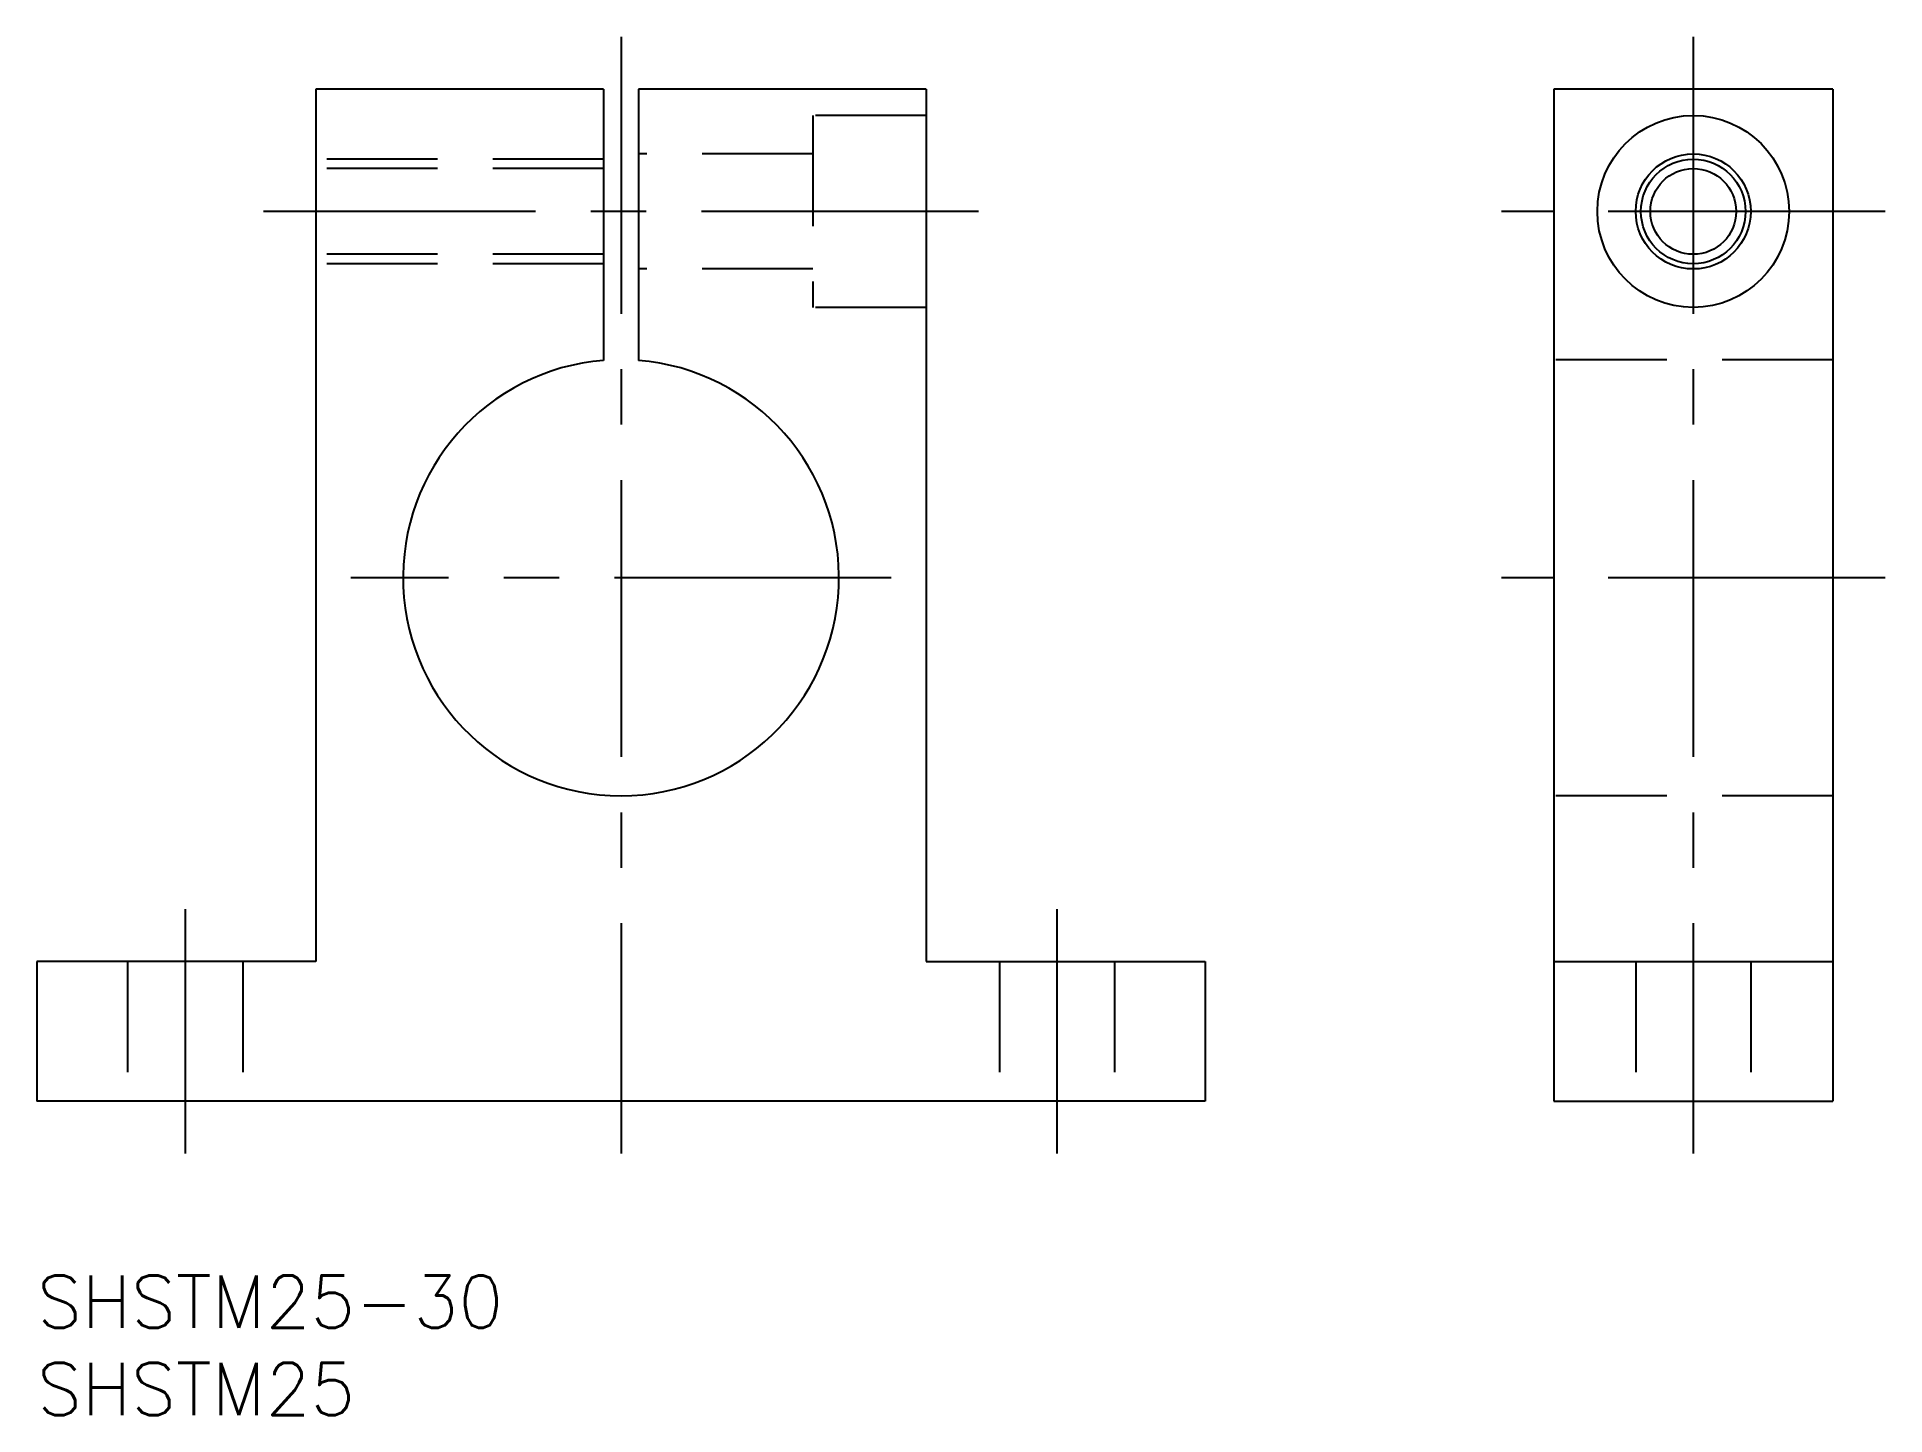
# Model space of a CAD drawing. Extents: x 0 to 106, y -8 to 71.
import ezdxf

# ---------------------------------------------------------------- set-up
doc = ezdxf.new("R2010")
doc.units = 0
doc.header["$LTSCALE"] = 0.5
doc.linetypes.add('CENTER', pattern=[50.8, 31.75, -6.35, 6.35, -6.35])
doc.linetypes.add('DASHED', pattern=[19.05, 12.7, -6.35])
for name, color, linetype in [('MSM_CENTER', 1, 'CENTER'), ('MSM_CONTINUOUS', 7, 'CONTINUOUS'), ('MSM_DASHED', 4, 'DASHED'), ('MSM_NARROW', 5, 'CONTINUOUS'), ('MSM_PART_NUMBER', 7, 'CONTINUOUS')]:
    doc.layers.add(name, color=color, linetype=linetype)
doc.styles.get("Standard").update_dxf_attribs({"font": 'txt.shx', "height": 3, "bigfont": 'bigfont.shx'})

# ---------------------------------------------------------------- blocks, each defined once
blk = doc.blocks.new('*U2')
at = {"layer": 'MSM_PART_NUMBER'}
blk.add_text('SHSTM25-30', height=3, dxfattribs=at).set_placement((0, -3))
blk = doc.blocks.new('*U3')
at = {"layer": 'MSM_PART_NUMBER'}
blk.add_text('SHSTM25', height=3, dxfattribs=at).set_placement((0, -8))

msp = doc.modelspace()

# ---------------------------------------------------------------- linework, layer by layer
at = {"layer": 'MSM_CENTER'}
for p, q in [((33.5, 71), (33.5, 7)), ((95, 71), (95, 7)), ((54, 61), (13, 61)), ((106, 61), (84, 61)), ((49, 40), (18, 40)), ((106, 40), (84, 40)), ((8.5, 21), (8.5, 7)), ((58.5, 21), (58.5, 7))]:
    msp.add_line(p, q, dxfattribs=at)
at = {"layer": 'MSM_CONTINUOUS'}
for p, q in [((16, 68), (16, 18)), ((32.5, 68), (16, 68)), ((32.5, 68), (32.5, 52.46)), ((51, 68), (34.5, 68)), ((34.5, 68), (34.5, 52.46)), ((51, 68), (51, 18)), ((87, 68), (87, 10)), ((103, 68), (87, 68)), ((103, 68), (103, 10)), ((16, 18), (0, 18)), ((0, 18), (0, 10)), ((51, 18), (67, 18)), ((67, 18), (67, 10)), ((87, 18), (103, 18)), ((0, 14), (0, 14)), ((67, 10), (0, 10)), ((87, 10), (103, 10))]:
    msp.add_line(p, q, dxfattribs=at)
for radius in [5.5, 3.3, 2.46]:
    msp.add_circle((95, 61), radius, dxfattribs=at)
msp.add_arc((33.5, 40), 12.5, 94.5886, 85.4114, dxfattribs=at)
at = {"layer": 'MSM_DASHED'}
for p, q in [((44.5, 66.5), (44.5, 55.5)), ((51, 66.5), (44.5, 66.5)), ((32.5, 64), (16, 64)), ((44.5, 64.3), (34.5, 64.3)), ((32.5, 63.46), (16, 63.46)), ((32.5, 58.54), (16, 58.54)), ((32.5, 58), (16, 58)), ((44.5, 57.7), (34.5, 57.7)), ((51, 55.5), (44.5, 55.5)), ((103, 52.5), (87, 52.5)), ((103, 27.5), (87, 27.5)), ((5.2, 18), (5.2, 10)), ((11.8, 18), (11.8, 10)), ((55.2, 18), (55.2, 10)), ((61.8, 18), (61.8, 10)), ((91.7, 18), (91.7, 10)), ((98.3, 18), (98.3, 10))]:
    msp.add_line(p, q, dxfattribs=at)
at = {"layer": 'MSM_NARROW'}
msp.add_circle((95, 61), 3, dxfattribs=at)

# ---------------------------------------------------------------- block references
at = {"layer": 'MSM_CONTINUOUS'}
for name in ['*U2', '*U3']:
    msp.add_blockref(name, (0, 0), dxfattribs=at)

doc.saveas('drawing.dxf')
